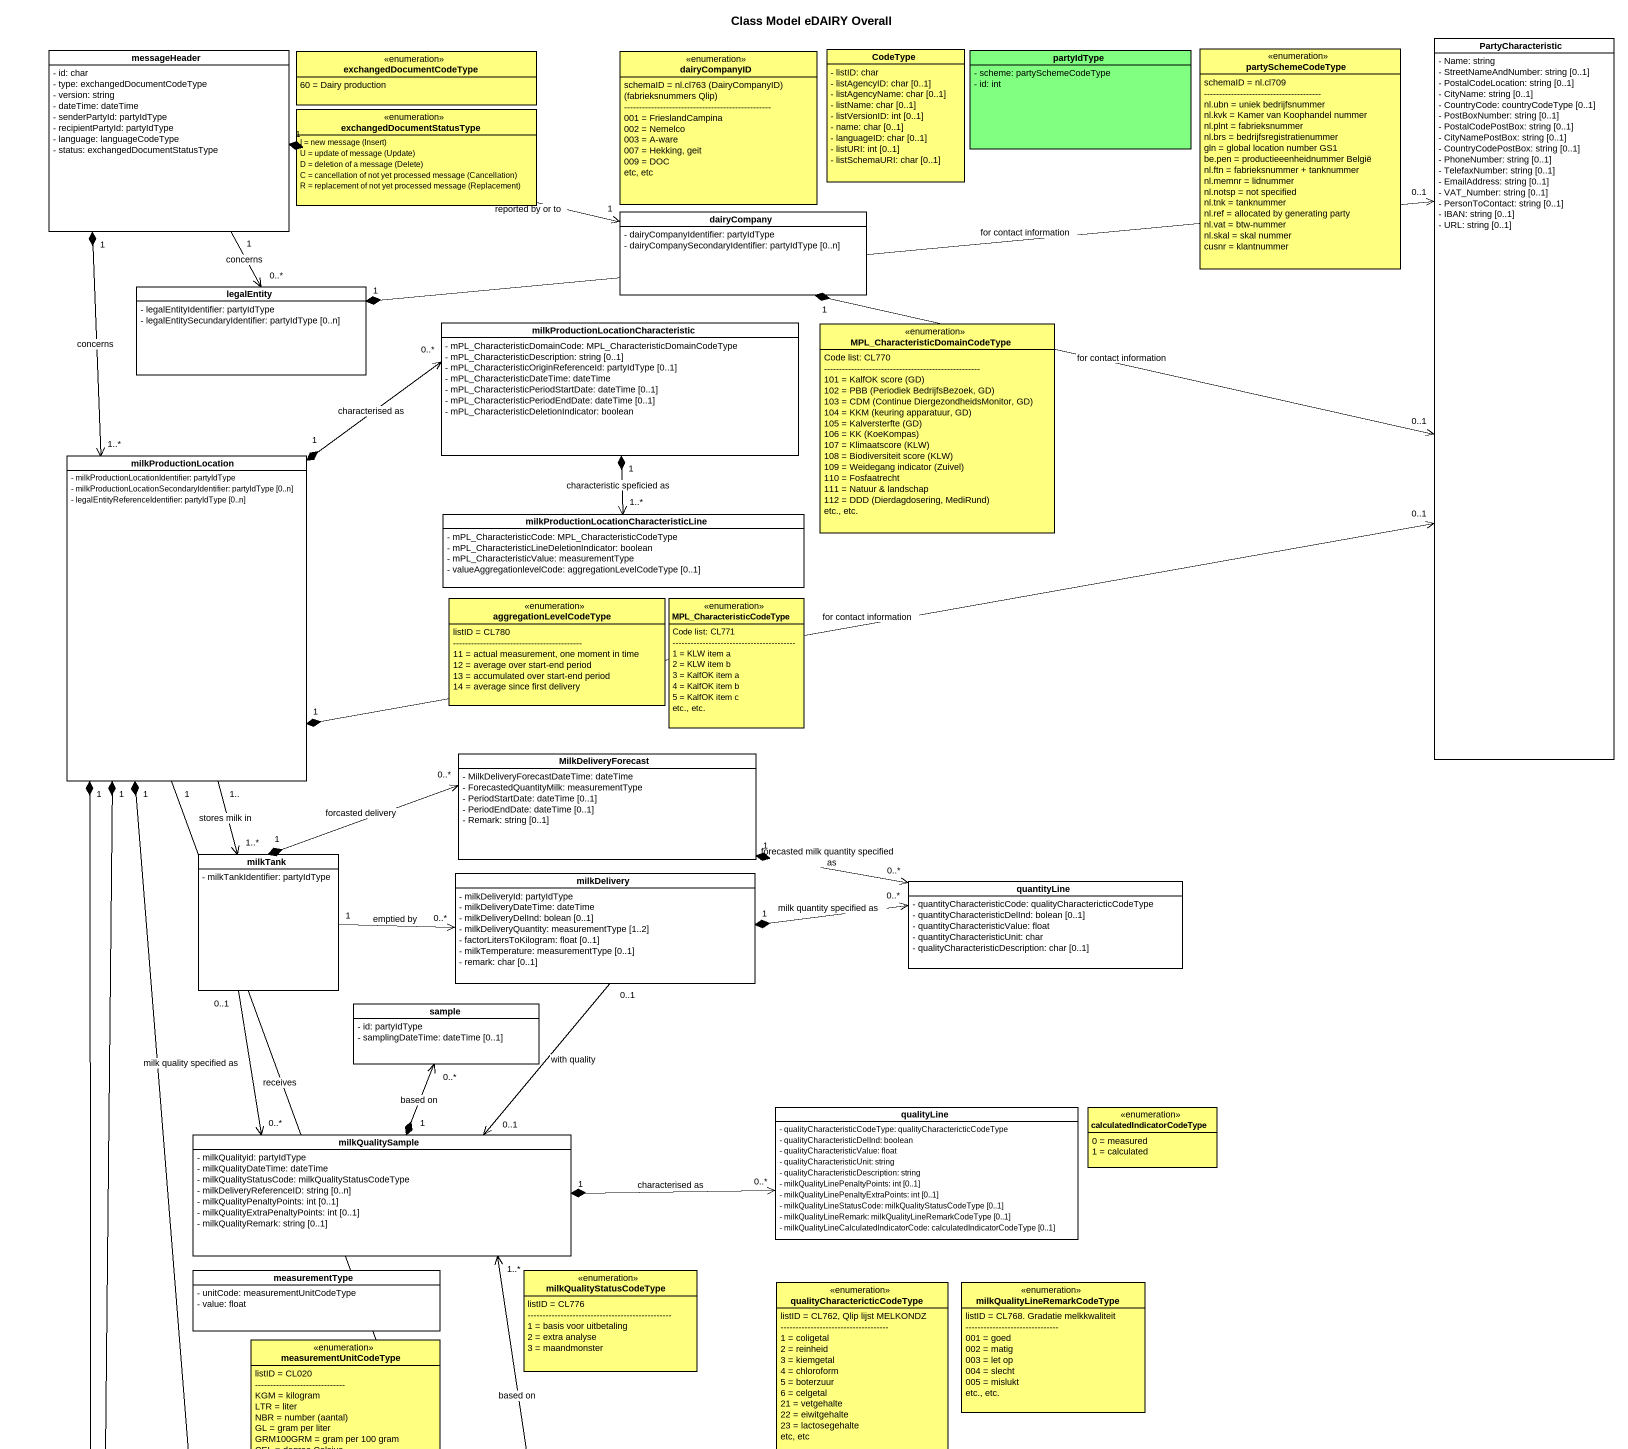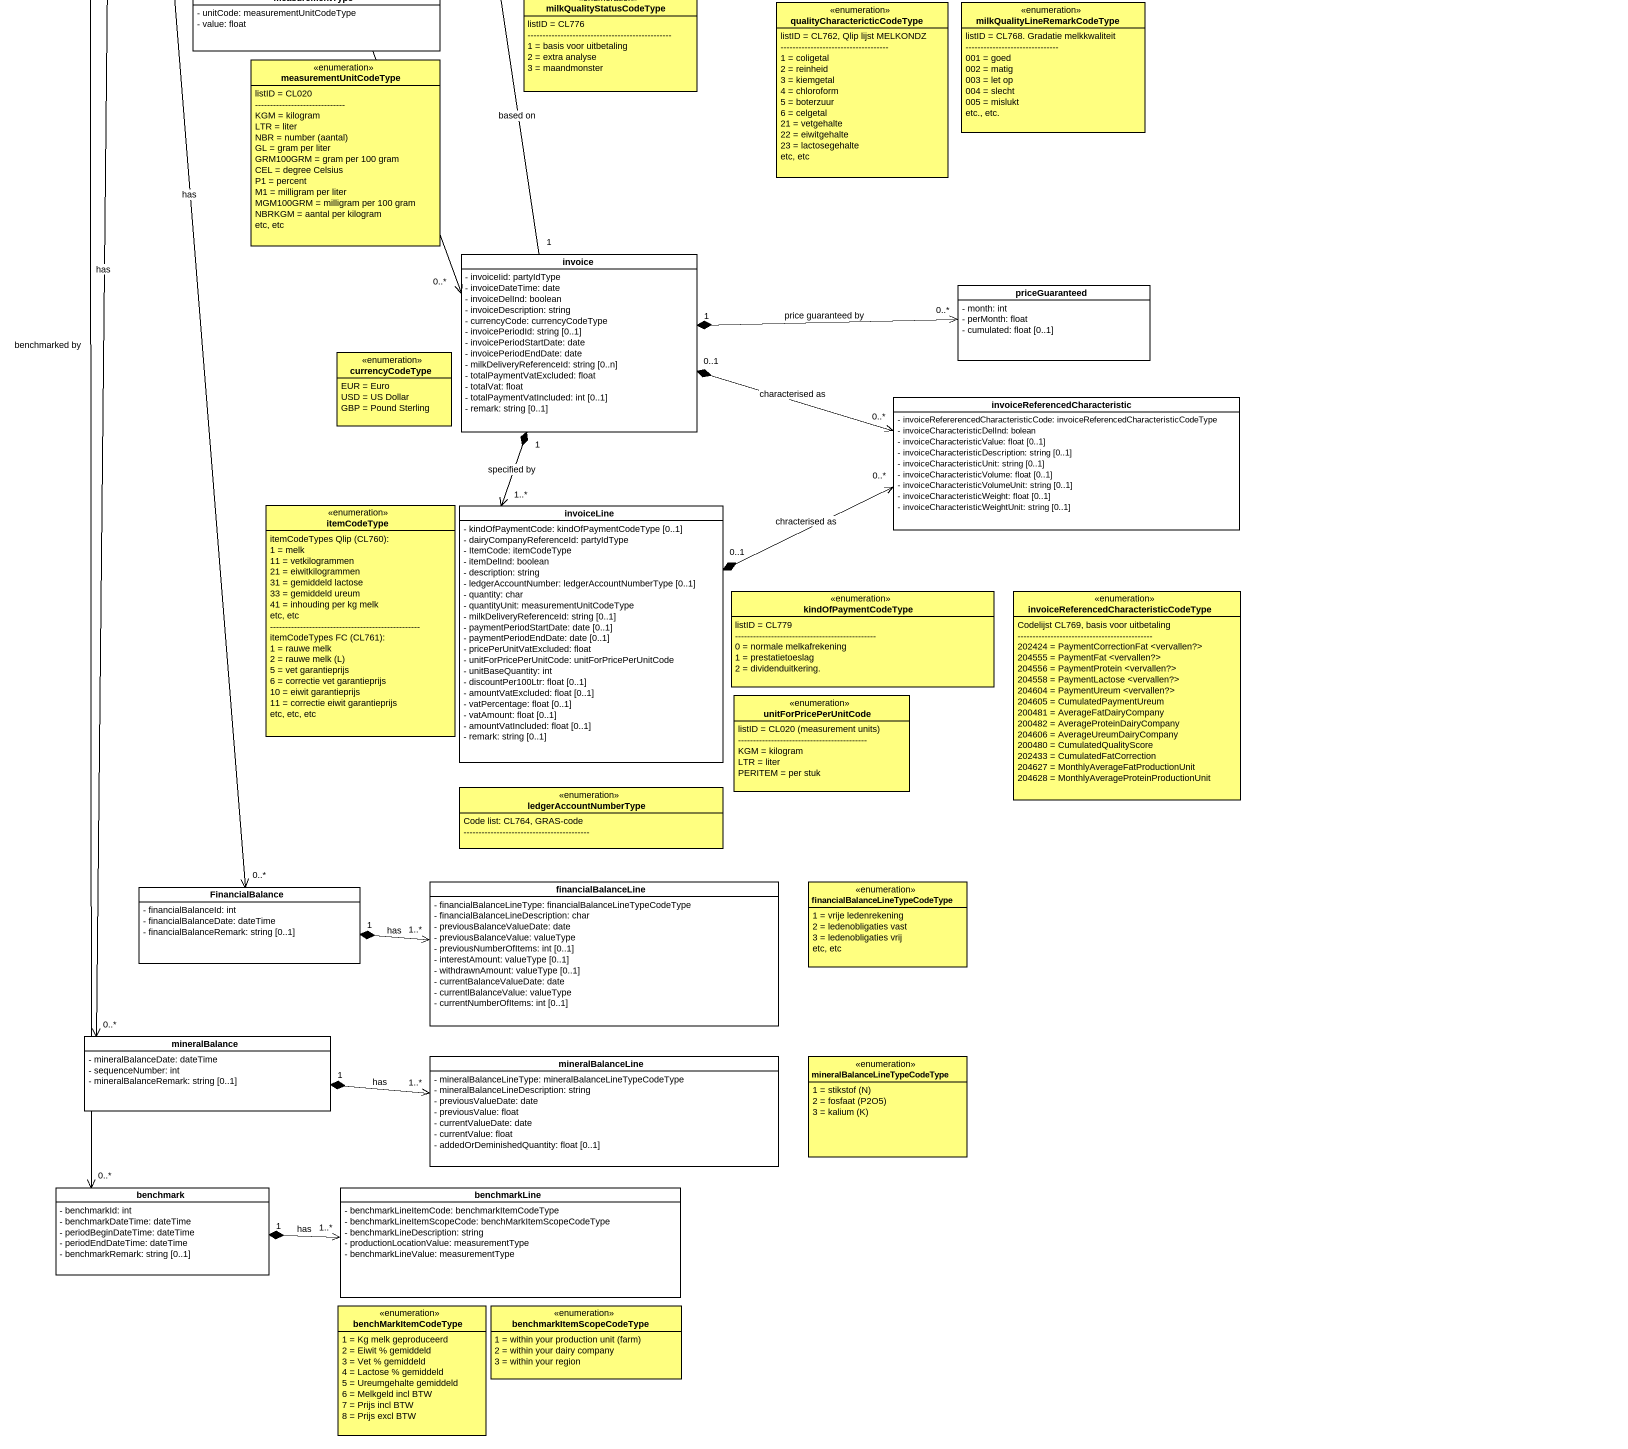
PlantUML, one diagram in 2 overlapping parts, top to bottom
@startuml
title Class Model eDAIRY Overall
hide circle
hide empty members
skinparam classAttributeIconSize 0
class messageHeader {
  - id: char
  - type: exchangedDocumentCodeType
  - version: string
  - dateTime: dateTime
  - senderPartyId: partyIdType
  - recipientPartyId: partyIdType
  - language: languageCodeType
  - status: exchangedDocumentStatusType
}
class CodeType #FFFF80 {
  - listID: char
  - listAgencyID: char [0..1]
  - listAgencyName: char [0..1]
  - listName: char [0..1]
  - listVersionID: int [0..1]
  - name: char [0..1]
  - languageID: char [0..1]
  - listURI: int [0..1]
  - listSchemaURI: char [0..1]
}
class partyIdType #80FF80 {
  - scheme: partySchemeCodeType
  - id: int
}
enum partySchemeCodeType #FFFF80 {
  schemaID = nl.cl709
  ~--~--~--~--~--~--~--~--~--~--~--~--~--~--~--~--~--~--~---
  nl.ubn = uniek bedrijfsnummer
  nl.kvk = Kamer van Koophandel nummer
  nl.plnt = fabrieksnummer
  nl.brs = bedrijfsregistratienummer
  gln = global location number GS1
  be.pen = productieeenheidnummer België
  nl.ftn = fabrieksnummer + tanknummer
  nl.memnr = lidnummer
  nl.notsp = not specified
  nl.tnk = tanknummer
  nl.ref = allocated by generating party
  nl.vat = btw-nummer
  nl.skal = skal nummer
  cusnr = klantnummer
}
class PartyCharacteristic {
  - Name: string
  - StreetNameAndNumber: string [0..1]
  - PostalCodeLocation: string [0..1]
  - CityName: string [0..1]
  - CountryCode: countryCodeType [0..1]
  - PostBoxNumber: string [0..1]
  - PostalCodePostBox: string [0..1]
  - CityNamePostBox: string [0..1]
  - CountryCodePostBox: string [0..1]
  - PhoneNumber: string [0..1]
  - TelefaxNumber: string [0..1]
  - EmailAddress: string [0..1]
  - VAT_Number: string [0..1]
  - PersonToContact: string [0..1]
  - IBAN: string [0..1]
  - URL: string [0..1]
}
enum exchangedDocumentCodeType #FFFF80 {
  60 = Dairy production
}
enum dairyCompanyID #FFFF80 {
  {field} schemaID = nl.cl763 (DairyCompanyID)
  {field} (fabrieksnummers Qlip)
  ~--~--~--~--~--~--~--~--~--~--~--~--~--~--~--~--~--~--~--~--~--~--~--~---
  001 = FrieslandCampina
  002 = Nemelco
  003 = A-ware
  007 = Hekking, geit
  009 = DOC
  etc, etc
}
enum exchangedDocumentStatusType #FFFF80 {
  {field} I = new message (Insert)
  {field} U = update of message (Update)
  {field} D = deletion of a message (Delete)
  {field} C = cancellation of not yet processed message (Cancellation)
  {field} R = replacement of not yet processed message (Replacement)
}
class dairyCompany {
  - dairyCompanyIdentifier: partyIdType
  - dairyCompanySecondaryIdentifier: partyIdType [0..n]
}
class legalEntity {
  - legalEntityIdentifier: partyIdType
  - legalEntitySecundaryIdentifier: partyIdType [0..n]
}
class "milkProductionLocationCharacteristic" as milkProductionLocationCharac {
  - mPL_CharacteristicDomainCode: MPL_CharacteristicDomainCodeType
  - mPL_CharacteristicDescription: string [0..1]
  - mPL_CharacteristicOriginReferenceId: partyIdType [0..1]
  - mPL_CharacteristicDateTime: dateTime
  - mPL_CharacteristicPeriodStartDate: dateTime [0..1]
  - mPL_CharacteristicPeriodEndDate: dateTime [0..1]
  - mPL_CharacteristicDeletionIndicator: boolean
}
enum "MPL_CharacteristicDomainCodeType" as MPL_CharacteristicDomainCode #FFFF80 {
  Code list: CL770
  ~--~--~--~--~--~--~--~--~--~--~--~--~--~--~--~--~--~--~--~--~--~--~--~--~--~--
  {field} 101 = KalfOK score (GD)
  {field} 102 = PBB (Periodiek BedrijfsBezoek, GD)
  {field} 103 = CDM (Continue DiergezondheidsMonitor, GD)
  {field} 104 = KKM (keuring apparatuur, GD)
  {field} 105 = Kalversterfte (GD)
  {field} 106 = KK (KoeKompas)
  {field} 107 = Klimaatscore (KLW)
  {field} 108 = Biodiversiteit score (KLW)
  {field} 109 = Weidegang indicator (Zuivel)
  110 = Fosfaatrecht
  111 = Natuur & landschap
  {field} 112 = DDD (Dierdagdosering, MediRund)
  etc., etc.
}
class milkProductionLocation {
  - milkProductionLocationIdentifier: partyIdType
  - milkProductionLocationSecondaryIdentifier: partyIdType [0..n]
  - legalEntityReferenceIdentifier: partyIdType [0..n]
}
class "milkProductionLocationCharacteristicLine" as milkProductionLocationCharac_2 {
  - mPL_CharacteristicCode: MPL_CharacteristicCodeType
  - mPL_CharacteristicLineDeletionIndicator: boolean
  - mPL_CharacteristicValue: measurementType
  - valueAggregationlevelCode: aggregationLevelCodeType [0..1]
}
enum aggregationLevelCodeType #FFFF80 {
  listID = CL780
  ~--~--~--~--~--~--~--~--~--~--~--~--~--~--~--~--~--~--~--~--~---
  11 = actual measurement, one moment in time
  12 = average over start-end period
  13 = accumulated over start-end period
  14 = average since first delivery
}
enum MPL_CharacteristicCodeType #FFFF80 {
  Code list: CL771
  ~--~--~--~--~--~--~--~--~--~--~--~--~--~--~--~--~--~--~--~---
  1 = KLW item a
  2 = KLW item b
  3 = KalfOK item a
  4 = KalfOK item b
  5 = KalfOK item c
  etc., etc.
}
class MilkDeliveryForecast {
  - MilkDeliveryForecastDateTime: dateTime
  - ForecastedQuantityMilk: measurementType
  - PeriodStartDate: dateTime [0..1]
  - PeriodEndDate: dateTime [0..1]
  - Remark: string [0..1]
}
class milkTank {
  - milkTankIdentifier: partyIdType
}
class milkDelivery {
  - milkDeliveryId: partyIdType
  - milkDeliveryDateTime: dateTime
  - milkDeliveryDelInd: bolean [0..1]
  - milkDeliveryQuantity: measurementType [1..2]
  - factorLitersToKilogram: float [0..1]
  - milkTemperature: measurementType [0..1]
  - remark: char [0..1]
}
class quantityLine {
  - quantityCharacteristicCode: qualityCharactericticCodeType
  - quantityCharacteristicDelInd: bolean [0..1]
  - quantityCharacteristicValue: float
  - quantityCharacteristicUnit: char
  - qualityCharacteristicDescription: char [0..1]
}
class sample {
  - id: partyIdType
  - samplingDateTime: dateTime [0..1]
}
class milkQualitySample {
  - milkQualityid: partyIdType
  - milkQualityDateTime: dateTime
  - milkQualityStatusCode: milkQualityStatusCodeType
  - milkDeliveryReferenceID: string [0..n]
  - milkQualityPenaltyPoints: int [0..1]
  - milkQualityExtraPenaltyPoints: int [0..1]
  - milkQualityRemark: string [0..1]
}
class qualityLine {
  - qualityCharacteristicCodeType: qualityCharactericticCodeType
  - qualityCharacteristicDelInd: boolean
  - qualityCharacteristicValue: float
  - qualityCharacteristicUnit: string
  - qualityCharacteristicDescription: string
  - milkQualityLinePenaltyPoints: int [0..1]
  - milkQualityLinePenaltyExtraPoints: int [0..1]
  - milkQualityLineStatusCode: milkQualityStatusCodeType [0..1]
  - milkQualityLineRemark: milkQualityLineRemarkCodeType [0..1]
  - milkQualityLineCalculatedIndicatorCode: calculatedIndicatorCodeType [0..1]
}
enum calculatedIndicatorCodeType #FFFF80 {
  0 = measured
  1 = calculated
}
class measurementType {
  - unitCode: measurementUnitCodeType
  - value: float
}
enum milkQualityStatusCodeType #FFFF80 {
  listID = CL776
  ~--~--~--~--~--~--~--~--~--~--~--~--~--~--~--~--~--~--~--~--~--~--~--~--
  1 = basis voor uitbetaling
  2 = extra analyse
  3 = maandmonster
}
enum "qualityCharactericticCodeType" as qualityCharactericticCodeTyp #FFFF80 {
  listID = CL762, Qlip lijst MELKONDZ
  ~--~--~--~--~--~--~--~--~--~--~--~--~--~--~--~--~--~--
  1 = coligetal
  2 = reinheid
  3 = kiemgetal
  4 = chloroform
  5 = boterzuur
  6 = celgetal
  21 = vetgehalte
  22 = eiwitgehalte
  23 = lactosegehalte
  etc, etc
}
enum "milkQualityLineRemarkCodeType" as milkQualityLineRemarkCodeTyp #FFFF80 {
  listID = CL768. Gradatie melkkwaliteit
  ~--~--~--~--~--~--~--~--~--~--~--~--~--~--~---
  001 = goed
  002 = matig
  003 = let op
  004 = slecht
  005 = mislukt
  etc., etc.
}
enum measurementUnitCodeType #FFFF80 {
  listID = CL020
  ~--~--~--~--~--~--~--~--~--~--~--~--~--~--~--
  KGM = kilogram
  LTR = liter
  {field} NBR = number (aantal)
  GL = gram per liter
  GRM100GRM = gram per 100 gram
  CEL = degree Celsius
  P1 = percent
  M1 = milligram per liter
  MGM100GRM = milligram per 100 gram
  NBRKGM = aantal per kilogram
  etc, etc
}
class invoice {
  - invoiceIid: partyIdType
  - invoiceDateTime: date
  - invoiceDelInd: boolean
  - invoiceDescription: string
  - currencyCode: currencyCodeType
  - invoicePeriodId: string [0..1]
  - invoicePeriodStartDate: date
  - invoicePeriodEndDate: date
  - milkDeliveryReferenceId: string [0..n]
  - totalPaymentVatExcluded: float
  - totalVat: float
  - totalPaymentVatIncluded: int [0..1]
  - remark: string [0..1]
}
class priceGuaranteed {
  - month: int
  - perMonth: float
  - cumulated: float [0..1]
}
enum currencyCodeType #FFFF80 {
  EUR = Euro
  USD = US Dollar
  GBP = Pound Sterling
}
class "invoiceReferencedCharacteristic" as invoiceReferencedCharacteris {
  - invoiceRefererencedCharacteristicCode: invoiceReferencedCharacteristicCodeType
  - invoiceCharacteristicDelInd: bolean
  - invoiceCharacteristicValue: float [0..1]
  - invoiceCharacteristicDescription: string [0..1]
  - invoiceCharacteristicUnit: string [0..1]
  - invoiceCharacteristicVolume: float [0..1]
  - invoiceCharacteristicVolumeUnit: string [0..1]
  - invoiceCharacteristicWeight: float [0..1]
  - invoiceCharacteristicWeightUnit: string [0..1]
}
enum itemCodeType #FFFF80 {
  {field} itemCodeTypes Qlip (CL760):
  1 = melk
  11 = vetkilogrammen
  21 = eiwitkilogrammen
  31 = gemiddeld lactose
  33 = gemiddeld ureum
  41 = inhouding per kg melk
  etc, etc
  ~--~--~--~--~--~--~--~--~--~--~--~--~--~--~--~--~--~--~--~--~--~--~--~--~--
  {field} itemCodeTypes FC (CL761):
  1 = rauwe melk
  {field} 2 = rauwe melk (L)
  5 = vet garantieprijs
  6 = correctie vet garantieprijs
  10 = eiwit garantieprijs
  11 = correctie eiwit garantieprijs
  etc, etc, etc
}
class invoiceLine {
  - kindOfPaymentCode: kindOfPaymentCodeType [0..1]
  - dairyCompanyReferenceId: partyIdType
  - ItemCode: itemCodeType
  - itemDelInd: boolean
  - description: string
  - ledgerAccountNumber: ledgerAccountNumberType [0..1]
  - quantity: char
  - quantityUnit: measurementUnitCodeType
  - milkDeliveryReferenceId: string [0..1]
  - paymentPeriodStartDate: date [0..1]
  - paymentPeriodEndDate: date [0..1]
  - pricePerUnitVatExcluded: float
  - unitForPricePerUnitCode: unitForPricePerUnitCode
  - unitBaseQuantity: int
  - discountPer100Ltr: float [0..1]
  - amountVatExcluded: float [0..1]
  - vatPercentage: float [0..1]
  - vatAmount: float [0..1]
  - amountVatIncluded: float [0..1]
  - remark: string [0..1]
}
enum kindOfPaymentCodeType #FFFF80 {
  listID = CL779
  ~--~--~--~--~--~--~--~--~--~--~--~--~--~--~--~--~--~--~--~--~--~--~---
  0 = normale melkafrekening
  1 = prestatietoeslag
  2 = dividenduitkering.
}
enum "invoiceReferencedCharacteristicCodeType" as invoiceReferencedCharacteris_2 #FFFF80 {
  Codelijst CL769, basis voor uitbetaling
  ~--~--~--~--~--~--~--~--~--~--~--~--~--~--~--~--~--~--~--~--~--~---
  202424 = PaymentCorrectionFat <vervallen?>
  204555 = PaymentFat <vervallen?>
  204556 = PaymentProtein <vervallen?>
  204558 = PaymentLactose <vervallen?>
  204604 = PaymentUreum <vervallen?>
  204605 = CumulatedPaymentUreum
  200481 = AverageFatDairyCompany
  200482 = AverageProteinDairyCompany
  204606 = AverageUreumDairyCompany
  200480 = CumulatedQualityScore
  202433 = CumulatedFatCorrection
  204627 = MonthlyAverageFatProductionUnit
  204628 = MonthlyAverageProteinProductionUnit
}
enum unitForPricePerUnitCode #FFFF80 {
  {field} listID = CL020 (measurement units)
  ~--~--~--~--~--~--~--~--~--~--~--~--~--~--~--~--~--~--~--~--~---
  KGM = kilogram
  LTR = liter
  PERITEM = per stuk
}
enum ledgerAccountNumberType #FFFF80 {
  Code list: CL764, GRAS-code
  ~--~--~--~--~--~--~--~--~--~--~--~--~--~--~--~--~--~--~--~--~--
}
class FinancialBalance {
  - financialBalanceId: int
  - financialBalanceDate: dateTime
  - financialBalanceRemark: string [0..1]
}
class financialBalanceLine {
  - financialBalanceLineType: financialBalanceLineTypeCodeType
  - financialBalanceLineDescription: char
  - previousBalanceValueDate: date
  - previousBalanceValue: valueType
  - previousNumberOfItems: int [0..1]
  - interestAmount: valueType [0..1]
  - withdrawnAmount: valueType [0..1]
  - currentBalanceValueDate: date
  - currentlBalanceValue: valueType
  - currentNumberOfItems: int [0..1]
}
enum "financialBalanceLineTypeCodeType" as financialBalanceLineTypeCode #FFFF80 {
  1 = vrije ledenrekening
  2 = ledenobligaties vast
  3 = ledenobligaties vrij
  etc, etc
}
class mineralBalance {
  - mineralBalanceDate: dateTime
  - sequenceNumber: int
  - mineralBalanceRemark: string [0..1]
}
class mineralBalanceLine {
  - mineralBalanceLineType: mineralBalanceLineTypeCodeType
  - mineralBalanceLineDescription: string
  - previousValueDate: date
  - previousValue: float
  - currentValueDate: date
  - currentValue: float
  - addedOrDeminishedQuantity: float [0..1]
}
enum "mineralBalanceLineTypeCodeType" as mineralBalanceLineTypeCodeTy #FFFF80 {
  {field} 1 = stikstof (N)
  {field} 2 = fosfaat (P2O5)
  {field} 3 = kalium (K)
}
class benchmark {
  - benchmarkId: int
  - benchmarkDateTime: dateTime
  - periodBeginDateTime: dateTime
  - periodEndDateTime: dateTime
  - benchmarkRemark: string [0..1]
}
class benchmarkLine {
  - benchmarkLineItemCode: benchmarkItemCodeType
  - benchmarkLineItemScopeCode: benchMarkItemScopeCodeType
  - benchmarkLineDescription: string
  - productionLocationValue: measurementType
  - benchmarkLineValue: measurementType
}
enum benchMarkItemCodeType #FFFF80 {
  1 = Kg melk geproduceerd
  2 = Eiwit % gemiddeld
  3 = Vet % gemiddeld
  4 = Lactose % gemiddeld
  5 = Ureumgehalte gemiddeld
  6 = Melkgeld incl BTW
  7 = Prijs incl BTW
  8 = Prijs excl BTW
}
enum benchmarkItemScopeCodeType #FFFF80 {
  {field} 1 = within your production unit (farm)
  2 = within your dairy company
  3 = within your region
}
messageHeader "1" *-right-> "1" dairyCompany : reported by or to
messageHeader "1" --> "0..*" legalEntity : concerns
messageHeader "1" *--> "1..*" milkProductionLocation : concerns
dairyCompany "1" *-right-> "0..1" PartyCharacteristic : for contact information
legalEntity "1" *-right-> "0..1" PartyCharacteristic : for contact information
milkProductionLocationCharac "1" *--> "1..*" milkProductionLocationCharac_2 : characteristic speficied as
milkProductionLocation "1" *-right-> "0..1" PartyCharacteristic : for contact information
milkProductionLocation "1" *-right-> "0..*" milkProductionLocationCharac : characterised as
milkProductionLocation "1.." --> "1..*" milkTank : stores milk in
milkProductionLocation "1" --> "0..*" invoice : receives
milkProductionLocation "1" *--> "0..*" FinancialBalance : has
milkProductionLocation "1" *--> "0..*" mineralBalance : has
milkProductionLocation "1" *--> "0..*" benchmark : benchmarked by
MilkDeliveryForecast "1" *-right-> "0..*" quantityLine : forecasted milk quantity specified as
milkTank "1" *-right-> "0..*" MilkDeliveryForecast : forcasted delivery
milkTank "1" -right-> "0..*" milkDelivery : emptied by
milkTank "0..1" --> "0..*" milkQualitySample : milk quality specified as
milkDelivery "1" *-right-> "0..*" quantityLine : milk quantity specified as
milkDelivery "0..1" --> "0..1" milkQualitySample : with quality
milkQualitySample "1" *-up-> "0..*" sample : based on
milkQualitySample "1" *-right-> "0..*" qualityLine : characterised as
invoice "1" -up-> "1..*" milkQualitySample : based on
invoice "1" *-right-> "0..*" priceGuaranteed : price guaranteed by
invoice "0..1" *-right-> "0..*" invoiceReferencedCharacteris : characterised as
invoice "1" *--> "1..*" invoiceLine : specified by
invoiceLine "0..1" *-right-> "0..*" invoiceReferencedCharacteris : chracterised as
FinancialBalance "1" *-right-> "1..*" financialBalanceLine : has
mineralBalance "1" *-right-> "1..*" mineralBalanceLine : has
benchmark "1" *-right-> "1..*" benchmarkLine : has
@enduml
